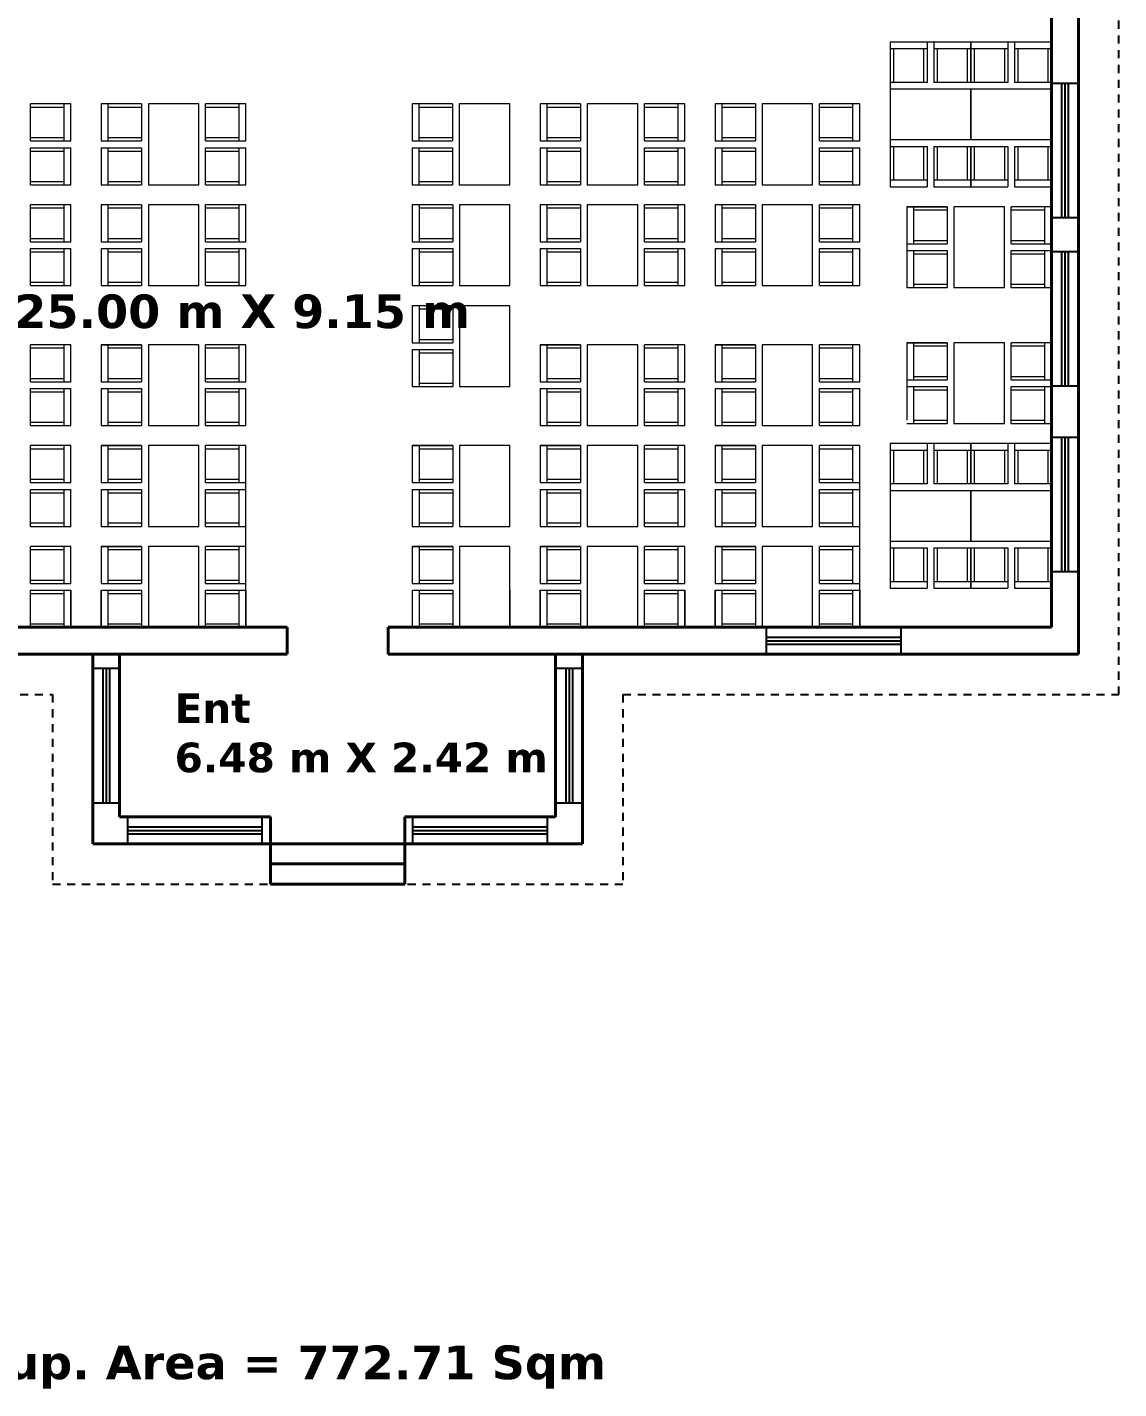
# Model space of a CAD drawing. Header units: inches. Extents: x 23 to 232, y -46 to 52.
# Drawn here: x 161.06 to 177.28, y 13.76 to 34 of the extents above; entities that cross this region are included whole.
import ezdxf

# ---------------------------------------------------------------- set-up
doc = ezdxf.new("R2010")
doc.units = ezdxf.units.IN
doc.header["$MEASUREMENT"] = 0
doc.linetypes.add('ACAD_ISO02W100', pattern=[15, 12, -3])
doc.layers.add('FUR', color=1, linetype='Continuous', lineweight=15)

msp = doc.modelspace()

# ---------------------------------------------------------------- linework, layer by layer
at = {"linetype": 'ACAD_ISO02W100', "ltscale": 0.01}
for p, q in [((177.27851, 24.07935), (177.27851, 49.31935)), ((151.92851, 24.07935), (161.42851, 24.07935)), ((161.42851, 24.07935), (161.42851, 21.25935)), ((169.90851, 24.07935), (169.90851, 21.25935)), ((169.90851, 24.07935), (177.27851, 24.07935)), ((161.42851, 21.25935), (169.90851, 21.25935))]:
    msp.add_line(p, q, dxfattribs=at)
at = {"lineweight": 40}
for p, q in [((176.67851, 24.67935), (176.67851, 36.84935)), ((176.27851, 25.07935), (176.27851, 34.22935)), ((164.91851, 25.07935), (151.32851, 25.07935)), ((164.91851, 25.07935), (151.32851, 25.07935)), ((164.91851, 24.67935), (164.91851, 25.07935)), ((176.27851, 25.07935), (166.41851, 25.07935)), ((176.27851, 25.07935), (166.41851, 25.07935)), ((166.41851, 24.67935), (166.41851, 25.07935)), ((164.91851, 24.67935), (151.32851, 24.67935)), ((162.02851, 21.85935), (162.02851, 24.67935)), ((162.42851, 22.25935), (162.42851, 24.67935)), ((176.67851, 24.67935), (166.41851, 24.67935)), ((168.90851, 22.25935), (168.90851, 24.67935)), ((169.30851, 21.85935), (169.30851, 24.67935)), ((164.66851, 22.25935), (162.42851, 22.25935)), ((164.66851, 22.25935), (164.66851, 21.85935)), ((168.90851, 22.25935), (166.66851, 22.25935)), ((166.66851, 21.85935), (166.66851, 22.25935)), ((169.30851, 21.85935), (162.02851, 21.85935)), ((164.66851, 21.85935), (164.66851, 21.25935)), ((166.66851, 21.85935), (166.66851, 21.25935)), ((166.66851, 21.55935), (164.66851, 21.55935)), ((166.66851, 21.25935), (164.66851, 21.25935))]:
    msp.add_line(p, q, dxfattribs=at)
at = {"color": 6}
for p, q in [((176.27851, 33.17141), (176.67851, 33.17141)), ((176.42851, 33.17141), (176.42851, 31.17141)), ((176.47851, 33.17141), (176.47851, 31.17141)), ((176.47851, 33.17141), (176.47851, 31.17141)), ((176.52851, 33.17141), (176.52851, 31.17141)), ((176.27851, 31.17141), (176.67851, 31.17141)), ((176.27851, 30.66769), (176.67851, 30.66769)), ((176.42851, 30.66769), (176.42851, 28.66769)), ((176.47851, 30.66769), (176.47851, 28.66769)), ((176.47851, 30.66769), (176.47851, 28.66769)), ((176.52851, 30.66769), (176.52851, 28.66769)), ((176.27851, 28.66769), (176.67851, 28.66769)), ((176.27851, 27.90757), (176.67851, 27.90757)), ((176.42851, 27.90757), (176.42851, 25.90757)), ((176.47851, 27.90757), (176.47851, 25.90757)), ((176.47851, 27.90757), (176.47851, 25.90757)), ((176.52851, 27.90757), (176.52851, 25.90757)), ((176.27851, 25.90757), (176.67851, 25.90757)), ((172.0372, 25.07935), (172.0372, 24.67935)), ((172.0372, 24.92935), (174.0372, 24.92935)), ((174.0372, 25.07935), (174.0372, 24.67935)), ((172.0372, 24.87935), (174.0372, 24.87935)), ((172.0372, 24.87935), (174.0372, 24.87935)), ((172.0372, 24.82935), (174.0372, 24.82935)), ((162.02851, 24.46935), (162.42851, 24.46935)), ((162.17851, 24.46935), (162.17851, 22.46935)), ((162.22851, 24.46935), (162.22851, 22.46935)), ((162.22851, 24.46935), (162.22851, 22.46935)), ((162.27851, 24.46935), (162.27851, 22.46935)), ((168.90851, 24.46935), (169.30851, 24.46935)), ((169.05851, 24.46935), (169.05851, 22.46935)), ((169.10851, 24.46935), (169.10851, 22.46935)), ((169.10851, 24.46935), (169.10851, 22.46935)), ((169.15851, 24.46935), (169.15851, 22.46935)), ((162.02851, 22.46935), (162.42851, 22.46935)), ((168.90851, 22.46935), (169.30851, 22.46935)), ((162.54851, 21.85935), (162.54851, 22.25935)), ((162.54851, 22.10935), (164.54851, 22.10935)), ((164.54851, 21.85935), (164.54851, 22.25935)), ((166.78851, 21.85935), (166.78851, 22.25935)), ((166.78851, 22.10935), (168.78851, 22.10935)), ((168.78851, 21.85935), (168.78851, 22.25935)), ((162.54851, 22.05935), (164.54851, 22.05935)), ((162.54851, 22.05935), (164.54851, 22.05935)), ((162.54851, 22.00935), (164.54851, 22.00935)), ((166.78851, 22.05935), (168.78851, 22.05935)), ((166.78851, 22.05935), (168.78851, 22.05935)), ((166.78851, 22.00935), (168.78851, 22.00935))]:
    msp.add_line(p, q, dxfattribs=at)
for p, q in [((162.02851, 24.67935), (161.42851, 24.67935)), ((169.30851, 24.67935), (169.90851, 24.67935)), ((169.30851, 24.67935), (169.30851, 24.07935)), ((166.66851, 21.85935), (164.66851, 21.85935))]:
    msp.add_line(p, q)
at = {"layer": 'FUR', "lineweight": 20}
for p, q in [((176.27851, 33.77935), (173.87851, 33.77935)), ((173.87851, 33.77935), (173.87851, 31.62935)), ((174.42851, 33.67935), (173.87851, 33.67935)), ((173.92851, 33.67935), (173.92851, 33.17935)), ((174.37851, 33.67935), (174.37851, 33.17935)), ((174.42851, 33.77935), (174.42851, 33.17935)), ((174.52851, 33.77935), (174.52851, 33.17935)), ((175.07851, 33.67935), (174.52851, 33.67935)), ((174.57851, 33.67935), (174.57851, 33.17935)), ((175.02851, 33.17935), (175.02851, 33.67935)), ((175.07851, 33.77935), (175.07851, 33.17935)), ((175.07851, 33.17935), (175.07851, 33.77935)), ((175.07851, 33.77935), (175.07851, 33.17935)), ((175.07851, 33.17935), (175.07851, 33.77935)), ((175.62851, 33.67935), (175.07851, 33.67935)), ((175.12851, 33.67935), (175.12851, 33.17935)), ((175.57851, 33.67935), (175.57851, 33.17935)), ((175.62851, 33.77935), (175.62851, 33.17935)), ((175.72851, 33.77935), (175.72851, 33.17935)), ((176.27851, 33.67935), (175.72851, 33.67935)), ((175.77851, 33.67935), (175.77851, 33.17935)), ((176.22851, 33.17935), (176.22851, 33.67935)), ((176.27851, 33.77935), (176.27851, 33.17935)), ((176.27851, 33.17935), (176.27851, 33.77935)), ((174.42851, 33.17935), (173.87851, 33.17935)), ((175.07851, 33.07935), (173.87851, 33.07935)), ((175.07851, 33.17935), (174.52851, 33.17935)), ((175.62851, 33.17935), (175.07851, 33.17935)), ((176.27851, 33.07935), (175.07851, 33.07935)), ((175.07851, 33.07935), (175.07851, 32.32935)), ((175.07851, 33.07935), (175.07851, 32.32935)), ((175.07851, 32.32935), (175.07851, 33.07935)), ((175.07851, 32.32935), (175.07851, 33.07935)), ((176.27851, 33.17935), (175.72851, 33.17935)), ((176.27851, 32.32935), (176.27851, 33.07935)), ((176.27851, 32.32935), (176.27851, 33.07935)), ((161.1052, 32.30935), (161.1052, 32.85935)), ((161.7052, 32.85935), (161.1052, 32.85935)), ((161.6052, 32.80935), (161.1052, 32.80935)), ((161.6052, 32.30935), (161.6052, 32.85935)), ((161.7052, 32.30935), (161.7052, 32.85935)), ((162.1552, 32.85935), (162.1552, 32.30935)), ((162.7552, 32.85935), (162.1552, 32.85935)), ((162.2552, 32.85935), (162.2552, 32.30935)), ((162.7552, 32.80935), (162.2552, 32.80935)), ((162.7552, 32.85935), (162.7552, 32.30935)), ((162.8552, 32.85935), (162.8552, 31.65935)), ((163.6052, 32.85935), (162.8552, 32.85935)), ((163.6052, 32.85935), (162.8552, 32.85935)), ((163.6052, 31.65935), (163.6052, 32.85935)), ((163.7052, 32.30935), (163.7052, 32.85935)), ((164.3052, 32.85935), (163.7052, 32.85935)), ((164.2052, 32.80935), (163.7052, 32.80935)), ((164.2052, 32.30935), (164.2052, 32.85935)), ((164.3052, 32.30935), (164.3052, 32.85935)), ((166.77675, 32.85935), (166.77675, 32.30935)), ((167.37675, 32.85935), (166.77675, 32.85935)), ((166.87675, 32.85935), (166.87675, 32.30935)), ((167.37675, 32.80935), (166.87675, 32.80935)), ((167.37675, 32.85935), (167.37675, 32.30935)), ((167.47675, 32.85935), (167.47675, 31.65935)), ((168.22675, 32.85935), (167.47675, 32.85935)), ((168.22675, 32.85935), (167.47675, 32.85935)), ((168.22675, 31.65935), (168.22675, 32.85935)), ((168.67851, 32.85935), (168.67851, 32.30935)), ((169.27851, 32.85935), (168.67851, 32.85935)), ((168.77851, 32.85935), (168.77851, 32.30935)), ((169.27851, 32.80935), (168.77851, 32.80935)), ((169.27851, 32.85935), (169.27851, 32.30935)), ((169.37851, 32.85935), (169.37851, 31.65935)), ((170.12851, 32.85935), (169.37851, 32.85935)), ((170.12851, 32.85935), (169.37851, 32.85935)), ((170.12851, 31.65935), (170.12851, 32.85935)), ((170.22851, 32.30935), (170.22851, 32.85935)), ((170.82851, 32.85935), (170.22851, 32.85935)), ((170.72851, 32.80935), (170.22851, 32.80935)), ((170.72851, 32.30935), (170.72851, 32.85935)), ((170.82851, 32.30935), (170.82851, 32.85935)), ((171.27851, 32.85935), (171.27851, 32.30935)), ((171.87851, 32.85935), (171.27851, 32.85935)), ((171.37851, 32.85935), (171.37851, 32.30935)), ((171.87851, 32.80935), (171.37851, 32.80935)), ((171.87851, 32.85935), (171.87851, 32.30935)), ((171.97851, 32.85935), (171.97851, 31.65935)), ((172.72851, 32.85935), (171.97851, 32.85935)), ((172.72851, 32.85935), (171.97851, 32.85935)), ((172.72851, 31.65935), (172.72851, 32.85935)), ((172.82851, 32.30935), (172.82851, 32.85935)), ((173.42851, 32.85935), (172.82851, 32.85935)), ((173.32851, 32.80935), (172.82851, 32.80935)), ((173.32851, 32.30935), (173.32851, 32.85935)), ((173.42851, 32.30935), (173.42851, 32.85935)), ((161.1052, 32.35935), (161.6052, 32.35935)), ((161.1052, 32.30935), (161.7052, 32.30935)), ((161.1052, 31.65935), (161.1052, 32.20935)), ((161.1052, 32.20935), (161.7052, 32.20935)), ((161.6052, 31.65935), (161.6052, 32.20935)), ((161.7052, 31.65935), (161.7052, 32.20935)), ((162.1552, 32.30935), (162.7552, 32.30935)), ((162.1552, 32.20935), (162.1552, 31.65935)), ((162.1552, 32.20935), (162.7552, 32.20935)), ((162.2552, 32.35935), (162.7552, 32.35935)), ((162.2552, 32.20935), (162.2552, 31.65935)), ((162.7552, 32.20935), (162.7552, 31.65935)), ((163.7052, 32.35935), (164.2052, 32.35935)), ((163.7052, 32.30935), (164.3052, 32.30935)), ((163.7052, 31.65935), (163.7052, 32.20935)), ((163.7052, 32.20935), (164.3052, 32.20935)), ((164.2052, 31.65935), (164.2052, 32.20935)), ((164.3052, 31.65935), (164.3052, 32.20935)), ((166.77675, 32.30935), (167.37675, 32.30935)), ((166.77675, 32.20935), (166.77675, 31.65935)), ((166.77675, 32.20935), (167.37675, 32.20935)), ((166.87675, 32.35935), (167.37675, 32.35935)), ((166.87675, 32.20935), (166.87675, 31.65935)), ((167.37675, 32.20935), (167.37675, 31.65935)), ((168.67851, 32.30935), (169.27851, 32.30935)), ((168.67851, 32.20935), (168.67851, 31.65935)), ((168.67851, 32.20935), (169.27851, 32.20935)), ((168.77851, 32.35935), (169.27851, 32.35935)), ((168.77851, 32.20935), (168.77851, 31.65935)), ((169.27851, 32.20935), (169.27851, 31.65935)), ((170.22851, 32.35935), (170.72851, 32.35935)), ((170.22851, 32.30935), (170.82851, 32.30935)), ((170.22851, 31.65935), (170.22851, 32.20935)), ((170.22851, 32.20935), (170.82851, 32.20935)), ((170.72851, 31.65935), (170.72851, 32.20935)), ((170.82851, 31.65935), (170.82851, 32.20935)), ((171.27851, 32.30935), (171.87851, 32.30935)), ((171.27851, 32.20935), (171.27851, 31.65935)), ((171.27851, 32.20935), (171.87851, 32.20935)), ((171.37851, 32.35935), (171.87851, 32.35935)), ((171.37851, 32.20935), (171.37851, 31.65935)), ((171.87851, 32.20935), (171.87851, 31.65935)), ((172.82851, 32.35935), (173.32851, 32.35935)), ((172.82851, 32.30935), (173.42851, 32.30935)), ((172.82851, 31.65935), (172.82851, 32.20935)), ((172.82851, 32.20935), (173.42851, 32.20935)), ((173.32851, 31.65935), (173.32851, 32.20935)), ((173.42851, 31.65935), (173.42851, 32.20935)), ((173.87851, 32.32935), (175.07851, 32.32935)), ((173.87851, 32.22935), (174.42851, 32.22935)), ((173.92851, 32.22935), (173.92851, 31.72935)), ((174.37851, 32.22935), (174.37851, 31.72935)), ((174.42851, 32.22935), (174.42851, 31.62935)), ((174.52851, 32.22935), (175.07851, 32.22935)), ((174.52851, 32.22935), (174.52851, 31.62935)), ((174.57851, 32.22935), (174.57851, 31.72935)), ((175.02851, 31.72935), (175.02851, 32.22935)), ((175.07851, 32.32935), (176.27851, 32.32935)), ((175.07851, 32.22935), (175.62851, 32.22935)), ((175.07851, 32.22935), (175.07851, 31.62935)), ((175.07851, 31.62935), (175.07851, 32.22935)), ((175.12851, 32.22935), (175.12851, 31.72935)), ((175.57851, 32.22935), (175.57851, 31.72935)), ((175.62851, 32.22935), (175.62851, 31.62935)), ((175.72851, 32.22935), (176.27851, 32.22935)), ((175.72851, 32.22935), (175.72851, 31.62935)), ((175.77851, 32.22935), (175.77851, 31.72935)), ((176.22851, 31.72935), (176.22851, 32.22935)), ((176.27851, 31.62935), (176.27851, 32.22935)), ((161.1052, 32.15935), (161.6052, 32.15935)), ((162.2552, 32.15935), (162.7552, 32.15935)), ((163.7052, 32.15935), (164.2052, 32.15935)), ((166.87675, 32.15935), (167.37675, 32.15935)), ((168.77851, 32.15935), (169.27851, 32.15935)), ((170.22851, 32.15935), (170.72851, 32.15935)), ((171.37851, 32.15935), (171.87851, 32.15935)), ((172.82851, 32.15935), (173.32851, 32.15935)), ((161.1052, 31.70935), (161.6052, 31.70935)), ((161.1052, 31.65935), (161.7052, 31.65935)), ((162.1552, 31.65935), (162.7552, 31.65935)), ((162.2552, 31.70935), (162.7552, 31.70935)), ((162.8552, 31.65935), (163.6052, 31.65935)), ((162.8552, 31.65935), (163.6052, 31.65935)), ((163.7052, 31.70935), (164.2052, 31.70935)), ((163.7052, 31.65935), (164.3052, 31.65935)), ((166.77675, 31.65935), (167.37675, 31.65935)), ((166.87675, 31.70935), (167.37675, 31.70935)), ((167.47675, 31.65935), (168.22675, 31.65935)), ((167.47675, 31.65935), (168.22675, 31.65935)), ((168.67851, 31.65935), (169.27851, 31.65935)), ((168.77851, 31.70935), (169.27851, 31.70935)), ((169.37851, 31.65935), (170.12851, 31.65935)), ((169.37851, 31.65935), (170.12851, 31.65935)), ((170.22851, 31.70935), (170.72851, 31.70935)), ((170.22851, 31.65935), (170.82851, 31.65935)), ((171.27851, 31.65935), (171.87851, 31.65935)), ((171.37851, 31.70935), (171.87851, 31.70935)), ((171.97851, 31.65935), (172.72851, 31.65935)), ((171.97851, 31.65935), (172.72851, 31.65935)), ((172.82851, 31.70935), (173.32851, 31.70935)), ((172.82851, 31.65935), (173.42851, 31.65935)), ((173.87851, 31.72935), (174.42851, 31.72935)), ((173.87851, 31.62935), (174.42851, 31.62935)), ((174.52851, 31.72935), (175.07851, 31.72935)), ((174.52851, 31.62935), (175.07851, 31.62935)), ((175.07851, 31.72935), (175.62851, 31.72935)), ((175.07851, 31.62935), (175.62851, 31.62935)), ((175.72851, 31.72935), (176.27851, 31.72935)), ((175.72851, 31.62935), (176.27851, 31.62935)), ((161.1052, 30.80935), (161.1052, 31.35935)), ((161.7052, 31.35935), (161.1052, 31.35935)), ((161.6052, 31.30935), (161.1052, 31.30935)), ((161.6052, 30.80935), (161.6052, 31.35935)), ((161.7052, 30.80935), (161.7052, 31.35935)), ((162.1552, 31.35935), (162.1552, 30.80935)), ((162.7552, 31.35935), (162.1552, 31.35935)), ((162.2552, 31.35935), (162.2552, 30.80935)), ((162.7552, 31.30935), (162.2552, 31.30935)), ((162.7552, 31.35935), (162.7552, 30.80935)), ((162.8552, 31.35935), (162.8552, 30.15935)), ((163.6052, 31.35935), (162.8552, 31.35935)), ((163.6052, 31.35935), (162.8552, 31.35935)), ((163.6052, 30.15935), (163.6052, 31.35935)), ((163.7052, 30.80935), (163.7052, 31.35935)), ((164.3052, 31.35935), (163.7052, 31.35935)), ((164.2052, 31.30935), (163.7052, 31.30935)), ((164.2052, 30.80935), (164.2052, 31.35935)), ((164.3052, 30.80935), (164.3052, 31.35935)), ((166.77851, 31.35935), (166.77851, 30.80935)), ((167.37851, 31.35935), (166.77851, 31.35935)), ((166.87851, 31.35935), (166.87851, 30.80935)), ((167.37851, 31.30935), (166.87851, 31.30935)), ((167.37851, 31.35935), (167.37851, 30.80935)), ((167.47851, 31.35935), (167.47851, 30.15935)), ((168.22851, 31.35935), (167.47851, 31.35935)), ((168.22851, 31.35935), (167.47851, 31.35935)), ((168.22851, 30.15935), (168.22851, 31.35935)), ((168.67851, 31.35935), (168.67851, 30.80935)), ((169.27851, 31.35935), (168.67851, 31.35935)), ((168.77851, 31.35935), (168.77851, 30.80935)), ((169.27851, 31.30935), (168.77851, 31.30935)), ((169.27851, 31.35935), (169.27851, 30.80935)), ((169.37851, 31.35935), (169.37851, 30.15935)), ((170.12851, 31.35935), (169.37851, 31.35935)), ((170.12851, 31.35935), (169.37851, 31.35935)), ((170.12851, 30.15935), (170.12851, 31.35935)), ((170.22851, 30.80935), (170.22851, 31.35935)), ((170.82851, 31.35935), (170.22851, 31.35935)), ((170.72851, 31.30935), (170.22851, 31.30935)), ((170.72851, 30.80935), (170.72851, 31.35935)), ((170.82851, 30.80935), (170.82851, 31.35935)), ((171.27851, 31.35935), (171.27851, 30.80935)), ((171.87851, 31.35935), (171.27851, 31.35935)), ((171.37851, 31.35935), (171.37851, 30.80935)), ((171.87851, 31.30935), (171.37851, 31.30935)), ((171.87851, 31.35935), (171.87851, 30.80935)), ((171.97851, 31.35935), (171.97851, 30.15935)), ((172.72851, 31.35935), (171.97851, 31.35935)), ((172.72851, 31.35935), (171.97851, 31.35935)), ((172.72851, 30.15935), (172.72851, 31.35935)), ((172.82851, 30.80935), (172.82851, 31.35935)), ((173.42851, 31.35935), (172.82851, 31.35935)), ((173.32851, 31.30935), (172.82851, 31.30935)), ((173.32851, 30.80935), (173.32851, 31.35935)), ((173.42851, 30.80935), (173.42851, 31.35935)), ((174.12851, 31.32935), (174.67851, 31.32935)), ((174.12851, 31.32935), (174.72851, 31.32935)), ((174.72851, 31.32935), (174.12851, 31.32935)), ((174.12851, 31.32935), (174.12851, 30.12935)), ((174.22851, 31.32935), (174.22851, 30.77935)), ((174.72851, 31.27935), (174.22851, 31.27935)), ((174.72851, 31.32935), (174.72851, 30.77935)), ((174.82851, 31.32935), (174.82851, 30.12935)), ((175.57851, 31.32935), (174.82851, 31.32935)), ((175.57851, 31.32935), (174.82851, 31.32935)), ((175.57851, 30.12935), (175.57851, 31.32935)), ((175.67851, 30.77935), (175.67851, 31.32935)), ((176.27851, 31.32935), (175.67851, 31.32935)), ((176.17851, 31.27935), (175.67851, 31.27935)), ((176.17851, 30.77935), (176.17851, 31.32935)), ((176.27851, 30.77935), (176.27851, 31.32935)), ((161.1052, 30.85935), (161.6052, 30.85935)), ((161.1052, 30.80935), (161.7052, 30.80935)), ((162.1552, 30.80935), (162.7552, 30.80935)), ((162.2552, 30.85935), (162.7552, 30.85935)), ((163.7052, 30.85935), (164.2052, 30.85935)), ((163.7052, 30.80935), (164.3052, 30.80935)), ((166.77851, 30.80935), (167.37851, 30.80935)), ((166.87851, 30.85935), (167.37851, 30.85935)), ((168.67851, 30.80935), (169.27851, 30.80935)), ((168.77851, 30.85935), (169.27851, 30.85935)), ((170.22851, 30.85935), (170.72851, 30.85935)), ((170.22851, 30.80935), (170.82851, 30.80935)), ((171.27851, 30.80935), (171.87851, 30.80935)), ((171.37851, 30.85935), (171.87851, 30.85935)), ((172.82851, 30.85935), (173.32851, 30.85935)), ((172.82851, 30.80935), (173.42851, 30.80935)), ((174.12851, 30.77935), (174.72851, 30.77935)), ((174.22851, 30.82935), (174.72851, 30.82935)), ((175.67851, 30.82935), (176.17851, 30.82935)), ((175.67851, 30.77935), (176.27851, 30.77935)), ((161.1052, 30.15935), (161.1052, 30.70935)), ((161.1052, 30.70935), (161.7052, 30.70935)), ((161.1052, 30.65935), (161.6052, 30.65935)), ((161.6052, 30.15935), (161.6052, 30.70935)), ((161.7052, 30.15935), (161.7052, 30.70935)), ((162.1552, 30.70935), (162.1552, 30.15935)), ((162.1552, 30.70935), (162.7552, 30.70935)), ((162.2552, 30.70935), (162.2552, 30.15935)), ((162.2552, 30.65935), (162.7552, 30.65935)), ((162.7552, 30.70935), (162.7552, 30.15935)), ((163.7052, 30.15935), (163.7052, 30.70935)), ((163.7052, 30.70935), (164.3052, 30.70935)), ((163.7052, 30.65935), (164.2052, 30.65935)), ((164.2052, 30.15935), (164.2052, 30.70935)), ((164.3052, 30.15935), (164.3052, 30.70935)), ((166.77851, 30.70935), (166.77851, 30.15935)), ((166.77851, 30.70935), (167.37851, 30.70935)), ((166.87851, 30.70935), (166.87851, 30.15935)), ((166.87851, 30.65935), (167.37851, 30.65935)), ((167.37851, 30.70935), (167.37851, 30.15935)), ((168.67851, 30.70935), (168.67851, 30.15935)), ((168.67851, 30.70935), (169.27851, 30.70935)), ((168.77851, 30.70935), (168.77851, 30.15935)), ((168.77851, 30.65935), (169.27851, 30.65935)), ((169.27851, 30.70935), (169.27851, 30.15935)), ((170.22851, 30.15935), (170.22851, 30.70935)), ((170.22851, 30.70935), (170.82851, 30.70935)), ((170.22851, 30.65935), (170.72851, 30.65935)), ((170.72851, 30.15935), (170.72851, 30.70935)), ((170.82851, 30.15935), (170.82851, 30.70935)), ((171.27851, 30.70935), (171.27851, 30.15935)), ((171.27851, 30.70935), (171.87851, 30.70935)), ((171.37851, 30.70935), (171.37851, 30.15935)), ((171.37851, 30.65935), (171.87851, 30.65935)), ((171.87851, 30.70935), (171.87851, 30.15935)), ((172.82851, 30.15935), (172.82851, 30.70935)), ((172.82851, 30.70935), (173.42851, 30.70935)), ((172.82851, 30.65935), (173.32851, 30.65935)), ((173.32851, 30.15935), (173.32851, 30.70935)), ((173.42851, 30.15935), (173.42851, 30.70935)), ((174.12851, 30.67935), (174.72851, 30.67935)), ((174.22851, 30.67935), (174.22851, 30.12935)), ((174.22851, 30.62935), (174.72851, 30.62935)), ((174.72851, 30.67935), (174.72851, 30.12935)), ((175.67851, 30.12935), (175.67851, 30.67935)), ((175.67851, 30.67935), (176.27851, 30.67935)), ((175.67851, 30.62935), (176.17851, 30.62935)), ((176.17851, 30.12935), (176.17851, 30.67935)), ((176.27851, 30.12935), (176.27851, 30.67935)), ((161.1052, 30.20935), (161.6052, 30.20935)), ((162.2552, 30.20935), (162.7552, 30.20935)), ((163.7052, 30.20935), (164.2052, 30.20935)), ((166.87851, 30.20935), (167.37851, 30.20935)), ((168.77851, 30.20935), (169.27851, 30.20935)), ((170.22851, 30.20935), (170.72851, 30.20935)), ((171.37851, 30.20935), (171.87851, 30.20935)), ((172.82851, 30.20935), (173.32851, 30.20935)), ((174.22851, 30.17935), (174.72851, 30.17935)), ((175.67851, 30.17935), (176.17851, 30.17935)), ((161.1052, 30.15935), (161.7052, 30.15935)), ((162.1552, 30.15935), (162.7552, 30.15935)), ((162.8552, 30.15935), (163.6052, 30.15935)), ((162.8552, 30.15935), (163.6052, 30.15935)), ((163.7052, 30.15935), (164.3052, 30.15935)), ((166.77851, 30.15935), (167.37851, 30.15935)), ((167.47851, 30.15935), (168.22851, 30.15935)), ((167.47851, 30.15935), (168.22851, 30.15935)), ((168.67851, 30.15935), (169.27851, 30.15935)), ((169.37851, 30.15935), (170.12851, 30.15935)), ((169.37851, 30.15935), (170.12851, 30.15935)), ((170.22851, 30.15935), (170.82851, 30.15935)), ((171.27851, 30.15935), (171.87851, 30.15935)), ((171.97851, 30.15935), (172.72851, 30.15935)), ((171.97851, 30.15935), (172.72851, 30.15935)), ((172.82851, 30.15935), (173.42851, 30.15935)), ((174.12851, 30.12935), (174.72851, 30.12935)), ((174.82851, 30.12935), (175.57851, 30.12935)), ((174.82851, 30.12935), (175.57851, 30.12935)), ((175.67851, 30.12935), (176.27851, 30.12935)), ((166.77851, 29.85935), (166.77851, 29.30935)), ((167.37851, 29.85935), (166.77851, 29.85935)), ((166.87851, 29.85935), (166.87851, 29.30935)), ((167.37851, 29.80935), (166.87851, 29.80935)), ((167.37851, 29.85935), (167.37851, 29.30935)), ((167.47851, 29.85935), (167.47851, 28.65935)), ((168.22851, 29.85935), (167.47851, 29.85935)), ((168.22851, 29.85935), (167.47851, 29.85935)), ((168.22851, 28.65935), (168.22851, 29.85935)), ((166.87851, 29.35935), (167.37851, 29.35935)), ((161.1052, 28.72935), (161.1052, 29.27935)), ((161.7052, 29.27935), (161.1052, 29.27935)), ((161.6052, 29.22935), (161.1052, 29.22935)), ((161.6052, 28.72935), (161.6052, 29.27935)), ((161.7052, 28.72935), (161.7052, 29.27935)), ((162.1552, 29.27935), (162.7552, 29.27935)), ((162.1552, 29.27935), (162.1552, 28.72935)), ((162.7552, 29.27935), (162.1552, 29.27935)), ((162.2552, 29.27935), (162.2552, 28.72935)), ((162.7552, 29.22935), (162.2552, 29.22935)), ((162.7552, 29.27935), (162.7552, 28.72935)), ((162.8552, 29.27935), (162.8552, 28.07935)), ((163.6052, 29.27935), (162.8552, 29.27935)), ((163.6052, 29.27935), (162.8552, 29.27935)), ((163.6052, 28.07935), (163.6052, 29.27935)), ((163.7052, 28.72935), (163.7052, 29.27935)), ((164.3052, 29.27935), (163.7052, 29.27935)), ((164.2052, 29.22935), (163.7052, 29.22935)), ((164.2052, 28.72935), (164.2052, 29.27935)), ((164.3052, 28.72935), (164.3052, 29.27935)), ((166.77851, 29.30935), (167.37851, 29.30935)), ((166.77851, 29.20935), (166.77851, 28.65935)), ((166.77851, 29.20935), (167.37851, 29.20935)), ((166.87851, 29.20935), (166.87851, 28.65935)), ((166.87851, 29.15935), (167.37851, 29.15935)), ((167.37851, 29.20935), (167.37851, 28.65935)), ((168.67851, 29.27935), (169.27851, 29.27935)), ((168.67851, 29.27935), (168.67851, 28.72935)), ((169.27851, 29.27935), (168.67851, 29.27935)), ((168.77851, 29.27935), (168.77851, 28.72935)), ((169.27851, 29.22935), (168.77851, 29.22935)), ((169.27851, 29.27935), (169.27851, 28.72935)), ((169.37851, 29.27935), (169.37851, 28.07935)), ((170.12851, 29.27935), (169.37851, 29.27935)), ((170.12851, 29.27935), (169.37851, 29.27935)), ((170.12851, 28.07935), (170.12851, 29.27935)), ((170.22851, 28.72935), (170.22851, 29.27935)), ((170.82851, 29.27935), (170.22851, 29.27935)), ((170.72851, 29.22935), (170.22851, 29.22935)), ((170.72851, 28.72935), (170.72851, 29.27935)), ((170.82851, 28.72935), (170.82851, 29.27935)), ((171.27851, 29.27935), (171.87851, 29.27935)), ((171.27851, 29.27935), (171.27851, 28.72935)), ((171.87851, 29.27935), (171.27851, 29.27935)), ((171.37851, 29.27935), (171.37851, 28.72935)), ((171.87851, 29.22935), (171.37851, 29.22935)), ((171.87851, 29.27935), (171.87851, 28.72935)), ((171.97851, 29.27935), (171.97851, 28.07935)), ((172.72851, 29.27935), (171.97851, 29.27935)), ((172.72851, 29.27935), (171.97851, 29.27935)), ((172.72851, 28.07935), (172.72851, 29.27935)), ((172.82851, 28.72935), (172.82851, 29.27935)), ((173.42851, 29.27935), (172.82851, 29.27935)), ((173.32851, 29.22935), (172.82851, 29.22935)), ((173.32851, 28.72935), (173.32851, 29.27935)), ((173.42851, 28.72935), (173.42851, 29.27935)), ((174.12851, 29.30935), (174.72851, 29.30935)), ((174.72851, 29.30935), (174.12851, 29.30935)), ((174.12851, 29.30935), (174.12851, 28.15935)), ((174.22851, 29.30935), (174.22851, 28.75935)), ((174.72851, 29.25935), (174.22851, 29.25935)), ((174.72851, 29.30935), (174.72851, 28.75935)), ((174.82851, 29.30935), (174.82851, 28.10935)), ((175.57851, 29.30935), (174.82851, 29.30935)), ((175.57851, 29.30935), (174.82851, 29.30935)), ((175.57851, 28.10935), (175.57851, 29.30935)), ((175.67851, 28.75935), (175.67851, 29.30935)), ((176.27851, 29.30935), (175.67851, 29.30935)), ((176.17851, 29.25935), (175.67851, 29.25935)), ((176.17851, 28.75935), (176.17851, 29.30935)), ((176.27851, 28.75935), (176.27851, 29.30935)), ((161.1052, 28.77935), (161.6052, 28.77935)), ((162.2552, 28.77935), (162.7552, 28.77935)), ((163.7052, 28.77935), (164.2052, 28.77935)), ((168.77851, 28.77935), (169.27851, 28.77935)), ((170.22851, 28.77935), (170.72851, 28.77935)), ((171.37851, 28.77935), (171.87851, 28.77935)), ((172.82851, 28.77935), (173.32851, 28.77935)), ((174.12851, 28.75935), (174.72851, 28.75935)), ((174.22851, 28.80935), (174.72851, 28.80935)), ((175.67851, 28.80935), (176.17851, 28.80935)), ((175.67851, 28.75935), (176.27851, 28.75935)), ((161.1052, 28.72935), (161.7052, 28.72935)), ((161.1052, 28.07935), (161.1052, 28.62935)), ((161.1052, 28.62935), (161.7052, 28.62935)), ((161.1052, 28.57935), (161.6052, 28.57935)), ((161.6052, 28.07935), (161.6052, 28.62935)), ((161.7052, 28.07935), (161.7052, 28.62935)), ((162.1552, 28.72935), (162.7552, 28.72935)), ((162.1552, 28.62935), (162.1552, 28.07935)), ((162.1552, 28.62935), (162.7552, 28.62935)), ((162.2552, 28.62935), (162.2552, 28.07935)), ((162.2552, 28.57935), (162.7552, 28.57935)), ((162.7552, 28.62935), (162.7552, 28.07935)), ((163.7052, 28.72935), (164.3052, 28.72935)), ((163.7052, 28.07935), (163.7052, 28.62935)), ((163.7052, 28.62935), (164.3052, 28.62935)), ((163.7052, 28.57935), (164.2052, 28.57935)), ((164.2052, 28.07935), (164.2052, 28.62935)), ((164.3052, 28.07935), (164.3052, 28.62935)), ((166.77851, 28.65935), (167.37851, 28.65935)), ((166.87851, 28.70935), (167.37851, 28.70935)), ((167.47851, 28.65935), (168.22851, 28.65935)), ((167.47851, 28.65935), (168.22851, 28.65935)), ((168.67851, 28.72935), (169.27851, 28.72935)), ((168.67851, 28.62935), (168.67851, 28.07935)), ((168.67851, 28.62935), (169.27851, 28.62935)), ((168.77851, 28.62935), (168.77851, 28.07935)), ((168.77851, 28.57935), (169.27851, 28.57935)), ((169.27851, 28.62935), (169.27851, 28.07935)), ((170.22851, 28.72935), (170.82851, 28.72935)), ((170.22851, 28.07935), (170.22851, 28.62935)), ((170.22851, 28.62935), (170.82851, 28.62935)), ((170.22851, 28.57935), (170.72851, 28.57935)), ((170.72851, 28.07935), (170.72851, 28.62935)), ((170.82851, 28.07935), (170.82851, 28.62935)), ((171.27851, 28.72935), (171.87851, 28.72935)), ((171.27851, 28.62935), (171.27851, 28.07935)), ((171.27851, 28.62935), (171.87851, 28.62935)), ((171.37851, 28.62935), (171.37851, 28.07935)), ((171.37851, 28.57935), (171.87851, 28.57935)), ((171.87851, 28.62935), (171.87851, 28.07935)), ((172.82851, 28.72935), (173.42851, 28.72935)), ((172.82851, 28.07935), (172.82851, 28.62935)), ((172.82851, 28.62935), (173.42851, 28.62935)), ((172.82851, 28.57935), (173.32851, 28.57935)), ((173.32851, 28.07935), (173.32851, 28.62935)), ((173.42851, 28.07935), (173.42851, 28.62935)), ((174.12851, 28.65935), (174.72851, 28.65935)), ((174.22851, 28.65935), (174.22851, 28.10935)), ((174.22851, 28.60935), (174.72851, 28.60935)), ((174.72851, 28.65935), (174.72851, 28.10935)), ((175.67851, 28.10935), (175.67851, 28.65935)), ((175.67851, 28.65935), (176.27851, 28.65935)), ((175.67851, 28.60935), (176.17851, 28.60935)), ((176.17851, 28.10935), (176.17851, 28.65935)), ((176.27851, 28.10935), (176.27851, 28.65935)), ((174.22851, 28.15935), (174.72851, 28.15935)), ((175.67851, 28.15935), (176.17851, 28.15935)), ((161.1052, 28.12935), (161.6052, 28.12935)), ((161.1052, 28.07935), (161.7052, 28.07935)), ((162.1552, 28.07935), (162.7552, 28.07935)), ((162.2552, 28.12935), (162.7552, 28.12935)), ((162.8552, 28.07935), (163.6052, 28.07935)), ((162.8552, 28.07935), (163.6052, 28.07935)), ((163.7052, 28.12935), (164.2052, 28.12935)), ((163.7052, 28.07935), (164.3052, 28.07935)), ((168.67851, 28.07935), (169.27851, 28.07935)), ((168.77851, 28.12935), (169.27851, 28.12935)), ((169.37851, 28.07935), (170.12851, 28.07935)), ((169.37851, 28.07935), (170.12851, 28.07935)), ((170.22851, 28.12935), (170.72851, 28.12935)), ((170.22851, 28.07935), (170.82851, 28.07935)), ((171.27851, 28.07935), (171.87851, 28.07935)), ((171.37851, 28.12935), (171.87851, 28.12935)), ((171.97851, 28.07935), (172.72851, 28.07935)), ((171.97851, 28.07935), (172.72851, 28.07935)), ((172.82851, 28.12935), (173.32851, 28.12935)), ((172.82851, 28.07935), (173.42851, 28.07935)), ((174.12851, 28.10935), (174.72851, 28.10935)), ((174.82851, 28.10935), (175.57851, 28.10935)), ((174.82851, 28.10935), (175.57851, 28.10935)), ((175.67851, 28.10935), (176.27851, 28.10935)), ((161.1052, 27.22935), (161.1052, 27.77935)), ((161.7052, 27.77935), (161.1052, 27.77935)), ((161.6052, 27.22935), (161.6052, 27.77935)), ((161.7052, 27.22935), (161.7052, 27.77935)), ((162.1552, 27.77935), (162.7552, 27.77935)), ((162.1552, 27.77935), (162.1552, 27.22935)), ((162.7552, 27.77935), (162.1552, 27.77935)), ((162.2552, 27.77935), (162.2552, 27.22935)), ((162.7552, 27.77935), (162.7552, 27.22935)), ((162.8552, 27.77935), (162.8552, 26.57935)), ((163.6052, 27.77935), (162.8552, 27.77935)), ((163.6052, 27.77935), (162.8552, 27.77935)), ((163.6052, 26.57935), (163.6052, 27.77935)), ((163.7052, 27.22935), (163.7052, 27.77935)), ((164.3052, 27.77935), (163.7052, 27.77935)), ((164.2052, 27.22935), (164.2052, 27.77935)), ((164.3052, 27.22935), (164.3052, 27.77935)), ((166.77851, 27.77935), (167.37851, 27.77935)), ((166.77851, 27.77935), (166.77851, 27.22935)), ((167.37851, 27.77935), (166.77851, 27.77935)), ((166.87851, 27.77935), (166.87851, 27.22935)), ((167.37851, 27.77935), (167.37851, 27.22935)), ((167.47851, 27.77935), (167.47851, 26.57935)), ((168.22851, 27.77935), (167.47851, 27.77935)), ((168.22851, 27.77935), (167.47851, 27.77935)), ((168.22851, 26.57935), (168.22851, 27.77935)), ((168.67851, 27.77935), (169.27851, 27.77935)), ((168.67851, 27.77935), (168.67851, 27.22935)), ((169.27851, 27.77935), (168.67851, 27.77935)), ((168.77851, 27.77935), (168.77851, 27.22935)), ((169.27851, 27.77935), (169.27851, 27.22935)), ((169.37851, 27.77935), (169.37851, 26.57935)), ((170.12851, 27.77935), (169.37851, 27.77935)), ((170.12851, 27.77935), (169.37851, 27.77935)), ((170.12851, 26.57935), (170.12851, 27.77935)), ((170.22851, 27.22935), (170.22851, 27.77935)), ((170.82851, 27.77935), (170.22851, 27.77935)), ((170.72851, 27.22935), (170.72851, 27.77935)), ((170.82851, 27.22935), (170.82851, 27.77935)), ((171.27851, 27.77935), (171.87851, 27.77935)), ((171.27851, 27.77935), (171.27851, 27.22935)), ((171.87851, 27.77935), (171.27851, 27.77935)), ((171.37851, 27.77935), (171.37851, 27.22935)), ((171.87851, 27.77935), (171.87851, 27.22935)), ((171.97851, 27.77935), (171.97851, 26.57935)), ((172.72851, 27.77935), (171.97851, 27.77935)), ((172.72851, 27.77935), (171.97851, 27.77935)), ((172.72851, 26.57935), (172.72851, 27.77935)), ((172.82851, 27.22935), (172.82851, 27.77935)), ((173.42851, 27.77935), (172.82851, 27.77935)), ((173.32851, 27.22935), (173.32851, 27.77935)), ((173.42851, 27.22935), (173.42851, 27.77935)), ((176.27851, 27.80935), (173.87851, 27.80935)), ((173.87851, 27.80935), (173.87851, 25.65935)), ((174.42851, 27.80935), (174.42851, 27.20935)), ((174.52851, 27.80935), (174.52851, 27.20935)), ((175.07851, 27.80935), (175.07851, 27.20935)), ((175.07851, 27.20935), (175.07851, 27.80935)), ((175.07851, 27.80935), (175.07851, 27.20935)), ((175.07851, 27.20935), (175.07851, 27.80935)), ((175.62851, 27.80935), (175.62851, 27.20935)), ((175.72851, 27.80935), (175.72851, 27.20935)), ((176.27851, 27.80935), (176.27851, 27.20935)), ((176.27851, 27.20935), (176.27851, 27.80935)), ((161.6052, 27.72935), (161.1052, 27.72935)), ((162.7552, 27.72935), (162.2552, 27.72935)), ((164.2052, 27.72935), (163.7052, 27.72935)), ((167.37851, 27.72935), (166.87851, 27.72935)), ((169.27851, 27.72935), (168.77851, 27.72935)), ((170.72851, 27.72935), (170.22851, 27.72935)), ((171.87851, 27.72935), (171.37851, 27.72935)), ((173.32851, 27.72935), (172.82851, 27.72935)), ((174.42851, 27.70935), (173.87851, 27.70935)), ((173.92851, 27.70935), (173.92851, 27.20935)), ((174.37851, 27.70935), (174.37851, 27.20935)), ((175.07851, 27.70935), (174.52851, 27.70935)), ((174.57851, 27.70935), (174.57851, 27.20935)), ((175.02851, 27.20935), (175.02851, 27.70935)), ((175.62851, 27.70935), (175.07851, 27.70935)), ((175.12851, 27.70935), (175.12851, 27.20935)), ((175.57851, 27.70935), (175.57851, 27.20935)), ((176.27851, 27.70935), (175.72851, 27.70935)), ((175.77851, 27.70935), (175.77851, 27.20935)), ((176.22851, 27.20935), (176.22851, 27.70935)), ((161.1052, 27.27935), (161.6052, 27.27935)), ((161.1052, 27.22935), (161.7052, 27.22935)), ((161.1052, 26.57935), (161.1052, 27.12935)), ((161.1052, 27.12935), (161.7052, 27.12935)), ((161.6052, 26.57935), (161.6052, 27.12935)), ((161.7052, 26.57935), (161.7052, 27.12935)), ((162.1552, 27.22935), (162.7552, 27.22935)), ((162.1552, 27.12935), (162.1552, 26.57935)), ((162.1552, 27.12935), (162.7552, 27.12935)), ((162.2552, 27.27935), (162.7552, 27.27935)), ((162.2552, 27.12935), (162.2552, 26.57935)), ((162.7552, 27.12935), (162.7552, 26.57935)), ((163.7052, 27.27935), (164.2052, 27.27935)), ((163.7052, 27.22935), (164.3052, 27.22935)), ((163.7052, 26.57935), (163.7052, 27.12935)), ((163.7052, 27.12935), (164.3052, 27.12935)), ((164.2052, 26.57935), (164.2052, 27.12935)), ((164.3052, 25.07935), (164.3052, 27.22935)), ((164.3052, 26.57935), (164.3052, 27.12935)), ((166.77851, 27.22935), (167.37851, 27.22935)), ((166.77851, 27.12935), (166.77851, 26.57935)), ((166.77851, 27.12935), (167.37851, 27.12935)), ((166.87851, 27.27935), (167.37851, 27.27935)), ((166.87851, 27.12935), (166.87851, 26.57935)), ((167.37851, 27.12935), (167.37851, 26.57935)), ((168.67851, 27.22935), (169.27851, 27.22935)), ((168.67851, 27.12935), (168.67851, 26.57935)), ((168.67851, 27.12935), (169.27851, 27.12935)), ((168.77851, 27.27935), (169.27851, 27.27935)), ((168.77851, 27.12935), (168.77851, 26.57935)), ((169.27851, 27.12935), (169.27851, 26.57935)), ((170.22851, 27.27935), (170.72851, 27.27935)), ((170.22851, 27.22935), (170.82851, 27.22935)), ((170.22851, 26.57935), (170.22851, 27.12935)), ((170.22851, 27.12935), (170.82851, 27.12935)), ((170.72851, 26.57935), (170.72851, 27.12935)), ((170.82851, 26.57935), (170.82851, 27.12935)), ((171.27851, 27.22935), (171.87851, 27.22935)), ((171.27851, 27.12935), (171.27851, 26.57935)), ((171.27851, 27.12935), (171.87851, 27.12935)), ((171.37851, 27.27935), (171.87851, 27.27935)), ((171.37851, 27.12935), (171.37851, 26.57935)), ((171.87851, 27.12935), (171.87851, 26.57935)), ((172.82851, 27.27935), (173.32851, 27.27935)), ((172.82851, 27.22935), (173.42851, 27.22935)), ((172.82851, 26.57935), (172.82851, 27.12935)), ((172.82851, 27.12935), (173.42851, 27.12935)), ((173.32851, 26.57935), (173.32851, 27.12935)), ((173.42851, 25.07935), (173.42851, 27.22935)), ((173.42851, 26.57935), (173.42851, 27.12935)), ((174.42851, 27.20935), (173.87851, 27.20935)), ((175.07851, 27.20935), (174.52851, 27.20935)), ((175.62851, 27.20935), (175.07851, 27.20935)), ((176.27851, 27.20935), (175.72851, 27.20935)), ((161.1052, 27.07935), (161.6052, 27.07935)), ((162.2552, 27.07935), (162.7552, 27.07935)), ((163.7052, 27.07935), (164.2052, 27.07935)), ((166.87851, 27.07935), (167.37851, 27.07935)), ((168.77851, 27.07935), (169.27851, 27.07935)), ((170.22851, 27.07935), (170.72851, 27.07935)), ((171.37851, 27.07935), (171.87851, 27.07935)), ((172.82851, 27.07935), (173.32851, 27.07935)), ((175.07851, 27.10935), (173.87851, 27.10935)), ((176.27851, 27.10935), (175.07851, 27.10935)), ((175.07851, 27.10935), (175.07851, 26.35935)), ((175.07851, 27.10935), (175.07851, 26.35935)), ((175.07851, 26.35935), (175.07851, 27.10935)), ((175.07851, 26.35935), (175.07851, 27.10935)), ((176.27851, 26.35935), (176.27851, 27.10935)), ((176.27851, 26.35935), (176.27851, 27.10935)), ((161.1052, 26.62935), (161.6052, 26.62935)), ((161.1052, 26.57935), (161.7052, 26.57935)), ((162.1552, 26.57935), (162.7552, 26.57935)), ((162.2552, 26.62935), (162.7552, 26.62935)), ((162.8552, 26.57935), (163.6052, 26.57935)), ((162.8552, 26.57935), (163.6052, 26.57935)), ((163.7052, 26.62935), (164.2052, 26.62935)), ((163.7052, 26.57935), (164.3052, 26.57935)), ((166.77851, 26.57935), (167.37851, 26.57935)), ((166.87851, 26.62935), (167.37851, 26.62935)), ((167.47851, 26.57935), (168.22851, 26.57935)), ((167.47851, 26.57935), (168.22851, 26.57935)), ((168.67851, 26.57935), (169.27851, 26.57935)), ((168.77851, 26.62935), (169.27851, 26.62935)), ((169.37851, 26.57935), (170.12851, 26.57935)), ((169.37851, 26.57935), (170.12851, 26.57935)), ((170.22851, 26.62935), (170.72851, 26.62935)), ((170.22851, 26.57935), (170.82851, 26.57935)), ((171.27851, 26.57935), (171.87851, 26.57935)), ((171.37851, 26.62935), (171.87851, 26.62935)), ((171.97851, 26.57935), (172.72851, 26.57935)), ((171.97851, 26.57935), (172.72851, 26.57935)), ((172.82851, 26.62935), (173.32851, 26.62935)), ((172.82851, 26.57935), (173.42851, 26.57935)), ((173.87851, 26.35935), (175.07851, 26.35935)), ((175.07851, 26.35935), (176.27851, 26.35935)), ((161.1052, 25.72935), (161.1052, 26.27935)), ((161.7052, 26.27935), (161.1052, 26.27935)), ((161.6052, 26.22935), (161.1052, 26.22935)), ((161.6052, 25.72935), (161.6052, 26.27935)), ((161.7052, 25.72935), (161.7052, 26.27935)), ((162.1552, 26.27935), (162.7552, 26.27935)), ((162.1552, 26.27935), (162.1552, 25.72935)), ((162.7552, 26.27935), (162.1552, 26.27935)), ((162.2552, 26.27935), (162.2552, 25.72935)), ((162.7552, 26.22935), (162.2552, 26.22935)), ((162.7552, 26.27935), (162.7552, 25.72935)), ((162.8552, 26.27935), (162.8552, 25.07935)), ((163.6052, 26.27935), (162.8552, 26.27935)), ((163.6052, 26.27935), (162.8552, 26.27935)), ((163.6052, 25.07935), (163.6052, 26.27935)), ((163.7052, 25.72935), (163.7052, 26.27935)), ((164.3052, 26.27935), (163.7052, 26.27935)), ((164.2052, 26.22935), (163.7052, 26.22935)), ((164.2052, 25.72935), (164.2052, 26.27935)), ((164.3052, 25.72935), (164.3052, 26.27935)), ((166.77851, 26.27935), (167.37851, 26.27935)), ((166.77851, 26.27935), (166.77851, 25.72935)), ((167.37851, 26.27935), (166.77851, 26.27935)), ((166.87851, 26.27935), (166.87851, 25.72935)), ((167.37851, 26.22935), (166.87851, 26.22935)), ((167.37851, 26.27935), (167.37851, 25.72935)), ((167.47851, 26.27935), (167.47851, 25.07935)), ((168.22851, 26.27935), (167.47851, 26.27935)), ((168.22851, 26.27935), (167.47851, 26.27935)), ((168.22851, 25.07935), (168.22851, 26.27935)), ((168.67851, 26.27935), (169.27851, 26.27935)), ((168.67851, 26.27935), (168.67851, 25.72935)), ((169.27851, 26.27935), (168.67851, 26.27935)), ((168.77851, 26.27935), (168.77851, 25.72935)), ((169.27851, 26.22935), (168.77851, 26.22935)), ((169.27851, 26.27935), (169.27851, 25.72935)), ((169.37851, 26.27935), (169.37851, 25.07935)), ((170.12851, 26.27935), (169.37851, 26.27935)), ((170.12851, 26.27935), (169.37851, 26.27935)), ((170.12851, 25.07935), (170.12851, 26.27935)), ((170.22851, 25.72935), (170.22851, 26.27935)), ((170.82851, 26.27935), (170.22851, 26.27935)), ((170.72851, 26.22935), (170.22851, 26.22935)), ((170.72851, 25.72935), (170.72851, 26.27935)), ((170.82851, 25.72935), (170.82851, 26.27935)), ((171.27851, 26.27935), (171.87851, 26.27935)), ((171.27851, 26.27935), (171.27851, 25.72935)), ((171.87851, 26.27935), (171.27851, 26.27935)), ((171.37851, 26.27935), (171.37851, 25.72935)), ((171.87851, 26.22935), (171.37851, 26.22935)), ((171.87851, 26.27935), (171.87851, 25.72935)), ((171.97851, 26.27935), (171.97851, 25.07935)), ((172.72851, 26.27935), (171.97851, 26.27935)), ((172.72851, 26.27935), (171.97851, 26.27935)), ((172.72851, 25.07935), (172.72851, 26.27935)), ((172.82851, 25.72935), (172.82851, 26.27935)), ((173.42851, 26.27935), (172.82851, 26.27935)), ((173.32851, 26.22935), (172.82851, 26.22935)), ((173.32851, 25.72935), (173.32851, 26.27935)), ((173.42851, 25.72935), (173.42851, 26.27935)), ((173.87851, 26.25935), (174.42851, 26.25935)), ((173.92851, 26.25935), (173.92851, 25.75935)), ((174.37851, 26.25935), (174.37851, 25.75935)), ((174.42851, 26.25935), (174.42851, 25.65935)), ((174.52851, 26.25935), (175.07851, 26.25935)), ((174.52851, 26.25935), (174.52851, 25.65935)), ((174.57851, 26.25935), (174.57851, 25.75935)), ((175.02851, 25.75935), (175.02851, 26.25935)), ((175.07851, 26.25935), (175.62851, 26.25935)), ((175.07851, 26.25935), (175.07851, 25.65935)), ((175.07851, 25.65935), (175.07851, 26.25935)), ((175.12851, 26.25935), (175.12851, 25.75935)), ((175.57851, 26.25935), (175.57851, 25.75935)), ((175.62851, 26.25935), (175.62851, 25.65935)), ((175.72851, 26.25935), (176.27851, 26.25935)), ((175.72851, 26.25935), (175.72851, 25.65935)), ((175.77851, 26.25935), (175.77851, 25.75935)), ((176.22851, 25.75935), (176.22851, 26.25935)), ((176.27851, 25.65935), (176.27851, 26.25935)), ((161.1052, 25.77935), (161.6052, 25.77935)), ((161.1052, 25.72935), (161.7052, 25.72935)), ((162.1552, 25.72935), (162.7552, 25.72935)), ((162.2552, 25.77935), (162.7552, 25.77935)), ((163.7052, 25.77935), (164.2052, 25.77935)), ((163.7052, 25.72935), (164.3052, 25.72935)), ((166.77851, 25.72935), (167.37851, 25.72935)), ((166.87851, 25.77935), (167.37851, 25.77935)), ((168.67851, 25.72935), (169.27851, 25.72935)), ((168.77851, 25.77935), (169.27851, 25.77935)), ((170.22851, 25.77935), (170.72851, 25.77935)), ((170.22851, 25.72935), (170.82851, 25.72935)), ((171.27851, 25.72935), (171.87851, 25.72935)), ((171.37851, 25.77935), (171.87851, 25.77935)), ((172.82851, 25.77935), (173.32851, 25.77935)), ((172.82851, 25.72935), (173.42851, 25.72935)), ((173.87851, 25.75935), (174.42851, 25.75935)), ((174.52851, 25.75935), (175.07851, 25.75935)), ((175.07851, 25.75935), (175.62851, 25.75935)), ((175.72851, 25.75935), (176.27851, 25.75935)), ((161.1052, 25.07935), (161.1052, 25.62935)), ((161.1052, 25.62935), (161.7052, 25.62935)), ((161.1052, 25.57935), (161.6052, 25.57935)), ((161.6052, 25.07935), (161.6052, 25.62935)), ((161.7052, 25.62935), (161.7052, 25.07935)), ((161.7052, 25.62935), (161.7052, 25.07935)), ((161.7052, 25.07935), (161.7052, 25.62935)), ((162.1552, 25.07935), (162.1552, 25.62935)), ((162.1552, 25.07935), (162.1552, 25.62935)), ((162.1552, 25.62935), (162.1552, 25.07935)), ((162.1552, 25.62935), (162.7552, 25.62935)), ((162.2552, 25.62935), (162.2552, 25.07935)), ((162.2552, 25.57935), (162.7552, 25.57935)), ((162.7552, 25.62935), (162.7552, 25.07935)), ((163.7052, 25.07935), (163.7052, 25.62935)), ((163.7052, 25.62935), (164.3052, 25.62935)), ((163.7052, 25.57935), (164.2052, 25.57935)), ((164.2052, 25.07935), (164.2052, 25.62935)), ((164.3052, 25.62935), (164.3052, 25.07935)), ((164.3052, 25.62935), (164.3052, 25.07935)), ((164.3052, 25.07935), (164.3052, 25.62935)), ((166.77851, 25.62935), (166.77851, 25.07935)), ((166.77851, 25.62935), (167.37851, 25.62935)), ((166.87851, 25.62935), (166.87851, 25.07935)), ((166.87851, 25.57935), (167.37851, 25.57935)), ((167.37851, 25.62935), (167.37851, 25.07935)), ((168.22851, 25.62935), (168.22851, 25.07935)), ((168.67851, 25.07935), (168.67851, 25.62935)), ((168.67851, 25.62935), (168.67851, 25.07935)), ((168.67851, 25.62935), (169.27851, 25.62935)), ((168.77851, 25.62935), (168.77851, 25.07935)), ((168.77851, 25.57935), (169.27851, 25.57935)), ((169.27851, 25.62935), (169.27851, 25.07935)), ((170.22851, 25.07935), (170.22851, 25.62935)), ((170.22851, 25.62935), (170.82851, 25.62935)), ((170.22851, 25.57935), (170.72851, 25.57935)), ((170.72851, 25.07935), (170.72851, 25.62935)), ((170.82851, 25.62935), (170.82851, 25.07935)), ((170.82851, 25.62935), (170.82851, 25.07935)), ((170.82851, 25.07935), (170.82851, 25.62935)), ((171.27851, 25.07935), (171.27851, 25.62935)), ((171.27851, 25.07935), (171.27851, 25.62935)), ((171.27851, 25.62935), (171.27851, 25.07935)), ((171.27851, 25.62935), (171.87851, 25.62935)), ((171.37851, 25.62935), (171.37851, 25.07935)), ((171.37851, 25.57935), (171.87851, 25.57935)), ((171.87851, 25.62935), (171.87851, 25.07935)), ((172.82851, 25.07935), (172.82851, 25.62935)), ((172.82851, 25.62935), (173.42851, 25.62935)), ((172.82851, 25.57935), (173.32851, 25.57935)), ((173.32851, 25.07935), (173.32851, 25.62935)), ((173.42851, 25.62935), (173.42851, 25.07935)), ((173.42851, 25.62935), (173.42851, 25.07935)), ((173.42851, 25.07935), (173.42851, 25.62935)), ((173.87851, 25.65935), (174.42851, 25.65935)), ((174.52851, 25.65935), (175.07851, 25.65935)), ((175.07851, 25.65935), (175.62851, 25.65935)), ((175.72851, 25.65935), (176.27851, 25.65935)), ((161.1052, 25.12935), (161.6052, 25.12935)), ((162.2552, 25.12935), (162.7552, 25.12935)), ((163.7052, 25.12935), (164.2052, 25.12935)), ((166.87851, 25.12935), (167.37851, 25.12935)), ((168.77851, 25.12935), (169.27851, 25.12935)), ((170.22851, 25.12935), (170.72851, 25.12935)), ((171.37851, 25.12935), (171.87851, 25.12935)), ((172.82851, 25.12935), (173.32851, 25.12935)), ((166.77851, 25.07935), (167.37851, 25.07935)), ((167.47851, 25.07935), (168.22851, 25.07935)), ((167.47851, 25.07935), (168.22851, 25.07935))]:
    msp.add_line(p, q, dxfattribs=at)

# ---------------------------------------------------------------- texts
at = {"attachment_point": 1}
for s, insert, char_height, width in [('{\\fVerdana|b1|i0|c0|p34;Hall 3 = 25.00 m X 9.15 m}', (157.58773, 30.02748), 0.5, 10.6198648), ('{\\fVerdana|b1|i0|c0|p34;Ent\\P6.48 m X 2.42 m}', (163.24532, 24.0981), 0.4403425, 6.3602195), ('{\\fVerdana|b1|i0|c0|p34;Scale - 1:100, Bup. Area = 772.71 Sqm}', (154.71322, 14.39897), 0.5, 16.2224431)]:
    msp.add_mtext(s, dxfattribs=dict(at, insert=insert, char_height=char_height, width=width))

doc.saveas('drawing.dxf')
